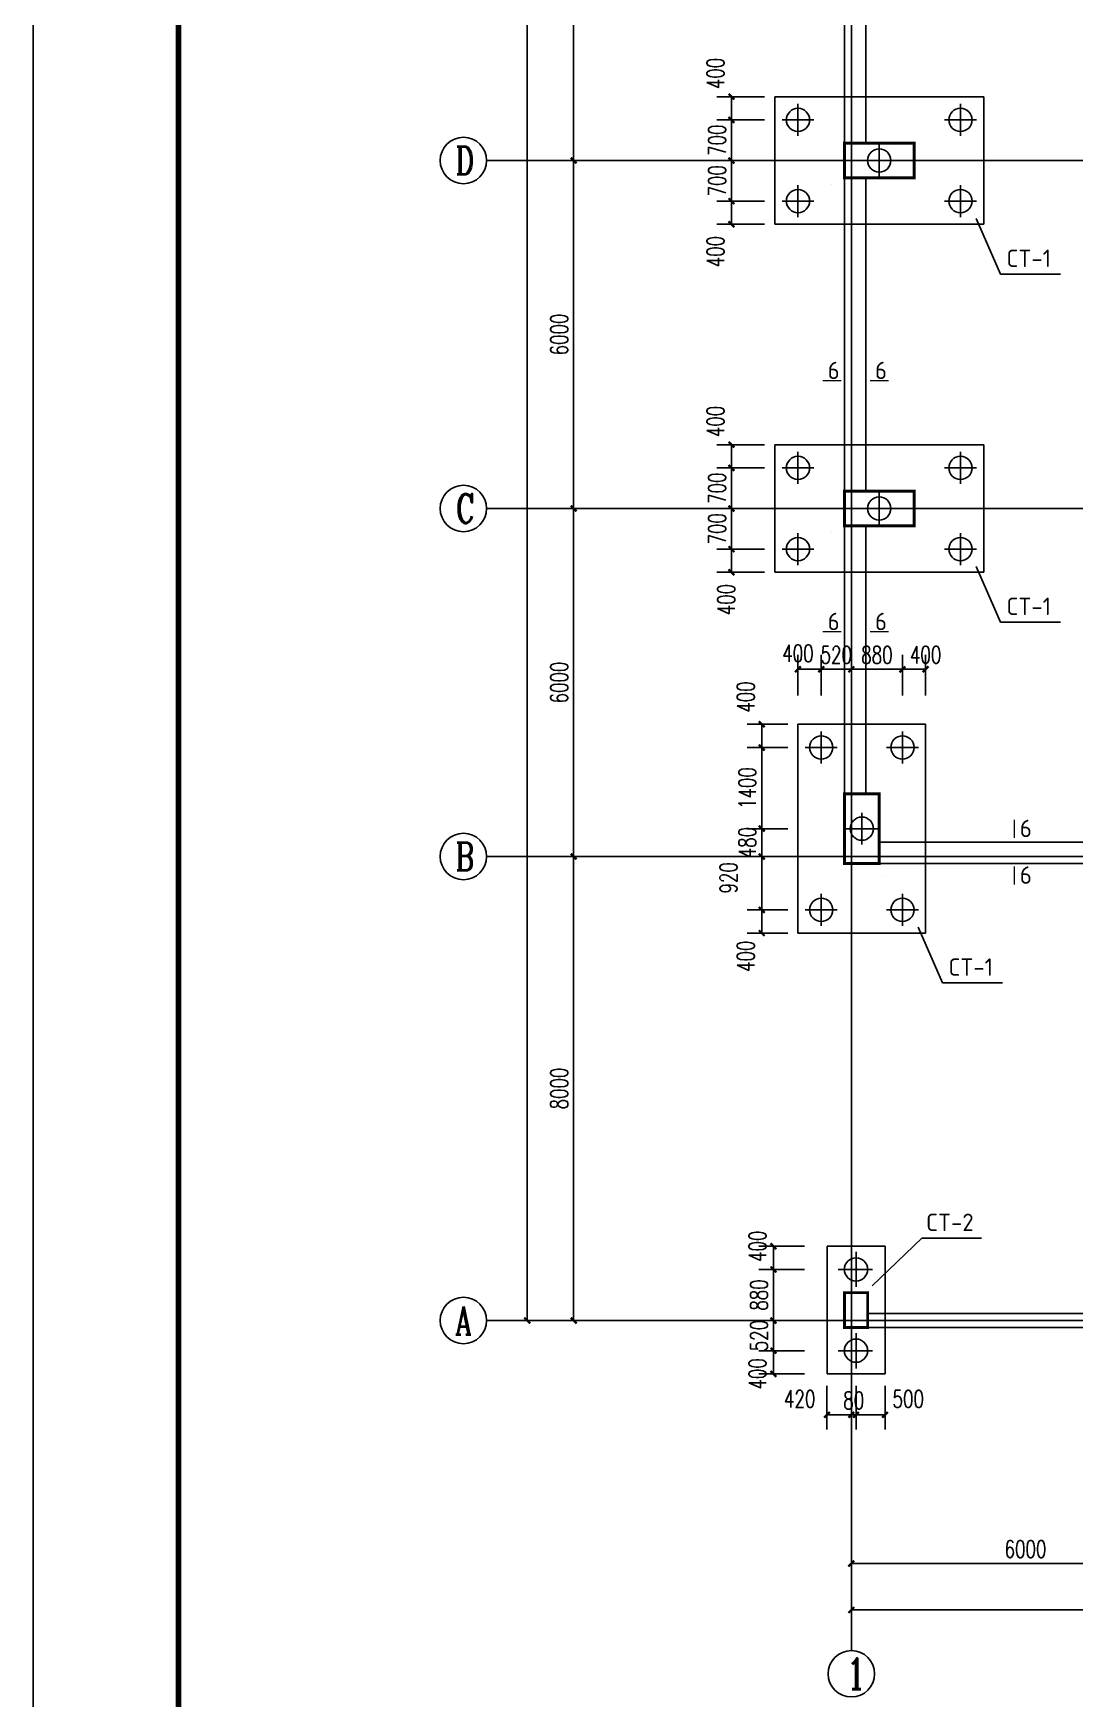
# Model space of a CAD drawing. Extents: x -73672 to 366960, y -527333 to 140666.
# Drawn here: x 177679 to 195622, y -4292 to 24421 of the extents above; entities that cross this region are included whole.
import ezdxf
from ezdxf.enums import TextEntityAlignment as Align

# ---------------------------------------------------------------- set-up
doc = ezdxf.new("R2010")
doc.units = 0
doc.header["$LTSCALE"] = 1000
doc.header["$MEASUREMENT"] = 0
for name, color, linetype in [('AXIS', 3, 'Continuous'), ('AXIS_TEXT', 7, 'Continuous'), ('COLUMN', 9, 'Continuous'), ('E_WINDOW', 4, 'Continuous'), ('NUM', 3, 'Continuous'), ('PUB_TITLE', 4, 'Continuous'), ('TEXT', 3, 'Continuous'), ('WALL', 9, 'Continuous'), ('建-尺寸', 3, 'Continuous')]:
    doc.layers.add(name, color=color, linetype=linetype)
doc.styles.add('_TCH_AXIS', font='COMPLEX', dxfattribs={"bigfont": 'GBCBIG'})
doc.styles.add('_TCH_DIM_T3', font='SIMPLEX', dxfattribs={"width": 0.705882, "bigfont": 'GBCBIG'})
doc.styles.add('A-DIM_T3', font='SIMPLEX', dxfattribs={"width": 0.705882, "bigfont": 'GBCBIG'})
doc.styles.add('COMPLEX', font='COMPLEX', dxfattribs={"bigfont": 'Tssdchn.shx'})
doc.styles.add('TSSD_Norm', font='Tssdeng.shx', dxfattribs={"bigfont": 'hztxt.shx'})
doc.dimstyles.new('_TCH_ARCH-100', dxfattribs={"dimtxt": 297.5, "dimasz": 100, "dimexe": 250, "dimexo": 300, "dimgap": 100, "dimtad": 1, "dimdec": 0, "dimzin": 0, "dimdsep": 46, "dimtxsty": '_TCH_DIM_T3', "dimblk": 'ARCHTICK', "dimcen": 0.09, "dimclrt": 7, "dimazin": 2, "dimtfac": 1, "dimtdec": 0, "dimtix": 1, "dimtmove": 2, "dimatfit": 3, "dimfxl": 0, "dimtolj": 1, "dimtzin": 0, "dimarcsym": 0})
doc.dimstyles.new('A-DIM-100', dxfattribs={"dimtxt": 297.5, "dimasz": 100, "dimexe": 250, "dimexo": 300, "dimgap": 100, "dimtad": 1, "dimdec": 0, "dimzin": 0, "dimdsep": 46, "dimtxsty": 'A-DIM_T3', "dimblk": 'ARCHTICK', "dimcen": 0.09, "dimclrt": 7, "dimazin": 2, "dimtfac": 1, "dimtdec": 0, "dimtix": 1, "dimtmove": 2, "dimatfit": 3, "dimfxl": 0, "dimtolj": 1, "dimtzin": 0, "dimarcsym": 0})

# ---------------------------------------------------------------- blocks, each defined once
blk = doc.blocks.new('_reinbk')
blk.add_line((0, 0), (0, 0))
blk = doc.blocks.new('_AXISO')
blk.add_circle((0, 0), 0.5)
at = {"layer": 'AXIS_TEXT', "style": 'COMPLEX'}
blk.add_attdef('A', text='', height=0.56, dxfattribs=at).set_placement((-0.25, -0.28), (0.25, -0.28), align=Align.FIT)
blk = doc.blocks.new('_ArchTick')
at = {"color": 0, "linetype": 'ByBlock', "const_width": 0.4}
blk.add_lwpolyline([(-0.5, -0.5), (0.5, 0.5)], dxfattribs=at)
blk = doc.blocks.new('*D7900')
at = {"layer": 'AXIS', "color": 0, "lineweight": -2}
for p, q in [((189189, 58228), (185939, 58228)), ((186189, 2228), (186189, 58228)), ((189189, 2228), (185939, 2228))]:
    blk.add_line(p, q, dxfattribs=at)
at = {"layer": 'Defpoints', "color": 0}
for p in [(186189, 58228), (189489, 58228), (189489, 2228)]:
    blk.add_point(p, dxfattribs=at)
at = {"layer": 'AXIS', "color": 0, "linetype": 'ByBlock', "lineweight": -2, "xscale": 100, "yscale": 100, "zscale": 100}
for p, rotation in [((186189, 58228), 90), ((186189, 2228), 270)]:
    blk.add_blockref('_ArchTick', p, dxfattribs=dict(at, rotation=rotation))
at = {"layer": 'AXIS', "color": 7, "insert": (185940, 30228), "char_height": 297.5, "attachment_point": 5, "rotation": 90, "style": '_TCH_DIM_T3'}
blk.add_mtext('\\A1;56000', dxfattribs=at)
blk = doc.blocks.new('*D7901')
at = {"layer": 'AXIS', "color": 0, "lineweight": -2}
for p, q in [((189189, 10228), (186739, 10228)), ((186989, 2228), (186989, 10228)), ((189189, 2228), (186739, 2228))]:
    blk.add_line(p, q, dxfattribs=at)
at = {"layer": 'Defpoints', "color": 0}
for p in [(186989, 10228), (189489, 10228), (189489, 2228)]:
    blk.add_point(p, dxfattribs=at)
at = {"layer": 'AXIS', "color": 0, "linetype": 'ByBlock', "lineweight": -2, "xscale": 100, "yscale": 100, "zscale": 100}
for p, rotation in [((186989, 10228), 90), ((186989, 2228), 270)]:
    blk.add_blockref('_ArchTick', p, dxfattribs=dict(at, rotation=rotation))
at = {"layer": 'AXIS', "color": 7, "insert": (186740, 6228), "char_height": 297.5, "attachment_point": 5, "rotation": 90, "style": '_TCH_DIM_T3'}
blk.add_mtext('\\A1;8000', dxfattribs=at)
blk = doc.blocks.new('*D7902')
at = {"layer": 'AXIS', "color": 0, "lineweight": -2}
for p, q in [((189189, 16228), (186739, 16228)), ((186989, 10228), (186989, 16228)), ((189189, 10228), (186739, 10228))]:
    blk.add_line(p, q, dxfattribs=at)
at = {"layer": 'Defpoints', "color": 0}
for p in [(186989, 16228), (189489, 16228), (189489, 10228)]:
    blk.add_point(p, dxfattribs=at)
at = {"layer": 'AXIS', "color": 0, "linetype": 'ByBlock', "lineweight": -2, "xscale": 100, "yscale": 100, "zscale": 100}
for p, rotation in [((186989, 16228), 90), ((186989, 10228), 270)]:
    blk.add_blockref('_ArchTick', p, dxfattribs=dict(at, rotation=rotation))
at = {"layer": 'AXIS', "color": 7, "insert": (186740, 13228), "char_height": 297.5, "attachment_point": 5, "rotation": 90, "style": '_TCH_DIM_T3'}
blk.add_mtext('\\A1;6000', dxfattribs=at)
blk = doc.blocks.new('*D7903')
at = {"layer": 'AXIS', "color": 0, "lineweight": -2}
for p, q in [((189189, 22228), (186739, 22228)), ((186989, 16228), (186989, 22228)), ((189189, 16228), (186739, 16228))]:
    blk.add_line(p, q, dxfattribs=at)
at = {"layer": 'Defpoints', "color": 0}
for p in [(186989, 22228), (189489, 22228), (189489, 16228)]:
    blk.add_point(p, dxfattribs=at)
at = {"layer": 'AXIS', "color": 0, "linetype": 'ByBlock', "lineweight": -2, "xscale": 100, "yscale": 100, "zscale": 100}
for p, rotation in [((186989, 22228), 90), ((186989, 16228), 270)]:
    blk.add_blockref('_ArchTick', p, dxfattribs=dict(at, rotation=rotation))
at = {"layer": 'AXIS', "color": 7, "insert": (186740, 19228), "char_height": 297.5, "attachment_point": 5, "rotation": 90, "style": '_TCH_DIM_T3'}
blk.add_mtext('\\A1;6000', dxfattribs=at)
blk = doc.blocks.new('*D7904')
at = {"layer": 'AXIS', "color": 0, "lineweight": -2}
for p, q in [((189189, 28228), (186739, 28228)), ((186989, 22228), (186989, 28228)), ((189189, 22228), (186739, 22228))]:
    blk.add_line(p, q, dxfattribs=at)
at = {"layer": 'Defpoints', "color": 0}
for p in [(186989, 28228), (189489, 28228), (189489, 22228)]:
    blk.add_point(p, dxfattribs=at)
at = {"layer": 'AXIS', "color": 0, "linetype": 'ByBlock', "lineweight": -2, "xscale": 100, "yscale": 100, "zscale": 100}
for p, rotation in [((186989, 28228), 90), ((186989, 22228), 270)]:
    blk.add_blockref('_ArchTick', p, dxfattribs=dict(at, rotation=rotation))
at = {"layer": 'AXIS', "color": 7, "insert": (186740, 25228), "char_height": 297.5, "attachment_point": 5, "rotation": 90, "style": '_TCH_DIM_T3'}
blk.add_mtext('\\A1;6000', dxfattribs=at)
blk = doc.blocks.new('*D7920')
at = {"layer": 'AXIS', "color": 0, "lineweight": -2}
for p, q in [((191774, 238), (191774, -3012)), ((306114, 238), (306114, -3012)), ((191774, -2762), (306114, -2762))]:
    blk.add_line(p, q, dxfattribs=at)
at = {"layer": 'Defpoints', "color": 0}
for p in [(191774, 538), (306114, 538), (306114, -2762)]:
    blk.add_point(p, dxfattribs=at)
at = {"layer": 'AXIS', "color": 0, "linetype": 'ByBlock', "lineweight": -2, "xscale": 100, "yscale": 100, "zscale": 100, "rotation": 180}
blk.add_blockref('_ArchTick', (191774, -2762), dxfattribs=at)
at = {"layer": 'AXIS', "color": 0, "linetype": 'ByBlock', "lineweight": -2, "xscale": 100, "yscale": 100, "zscale": 100}
blk.add_blockref('_ArchTick', (306114, -2762), dxfattribs=at)
at = {"layer": 'AXIS', "color": 7, "insert": (248944, -2513), "char_height": 297.5, "attachment_point": 5, "style": '_TCH_DIM_T3'}
blk.add_mtext('\\A1;114340', dxfattribs=at)
blk = doc.blocks.new('*D7921')
at = {"layer": 'AXIS', "color": 0, "lineweight": -2}
for p, q in [((191774, 238), (191774, -2212)), ((197774, 238), (197774, -2212)), ((191774, -1962), (197774, -1962))]:
    blk.add_line(p, q, dxfattribs=at)
at = {"layer": 'Defpoints', "color": 0}
for p in [(191774, 538), (197774, 538), (197774, -1962)]:
    blk.add_point(p, dxfattribs=at)
at = {"layer": 'AXIS', "color": 0, "linetype": 'ByBlock', "lineweight": -2, "xscale": 100, "yscale": 100, "zscale": 100, "rotation": 180}
blk.add_blockref('_ArchTick', (191774, -1962), dxfattribs=at)
at = {"layer": 'AXIS', "color": 0, "linetype": 'ByBlock', "lineweight": -2, "xscale": 100, "yscale": 100, "zscale": 100}
blk.add_blockref('_ArchTick', (197774, -1962), dxfattribs=at)
at = {"layer": 'AXIS', "color": 7, "insert": (194774, -1713), "char_height": 297.5, "attachment_point": 5, "style": '_TCH_DIM_T3'}
blk.add_mtext('\\A1;6000', dxfattribs=at)
blk = doc.blocks.new('*D8044')
at = {"layer": 'Defpoints', "color": 0}
for p in [(189708, 21528), (190580, 21528), (190580, 21128)]:
    blk.add_point(p, dxfattribs=at)
at = {"layer": '建-尺寸', "color": 0, "lineweight": -2}
for p, q in [((190280, 21528), (189458, 21528)), ((189708, 21128), (189708, 21528)), ((190280, 21128), (189458, 21128))]:
    blk.add_line(p, q, dxfattribs=at)
at = {"layer": '建-尺寸', "color": 0, "linetype": 'ByBlock', "lineweight": -2, "xscale": 100, "yscale": 100, "zscale": 100}
for p, rotation in [((189708, 21528), 90), ((189708, 21128), 270)]:
    blk.add_blockref('_ArchTick', p, dxfattribs=dict(at, rotation=rotation))
at = {"layer": '建-尺寸', "color": 7, "insert": (189433, 20658), "char_height": 297.5, "attachment_point": 5, "rotation": 90, "style": 'A-DIM_T3'}
blk.add_mtext('\\A1;400', dxfattribs=at)
blk = doc.blocks.new('*D8045')
at = {"layer": 'Defpoints', "color": 0}
for p in [(189708, 22228), (190580, 22228), (190580, 21528)]:
    blk.add_point(p, dxfattribs=at)
at = {"layer": '建-尺寸', "color": 0, "lineweight": -2}
for p, q in [((190280, 22228), (189458, 22228)), ((189708, 22228), (189708, 22328)), ((189708, 21528), (189708, 22228)), ((190280, 21528), (189458, 21528)), ((189708, 21528), (189708, 21428))]:
    blk.add_line(p, q, dxfattribs=at)
at = {"layer": '建-尺寸', "color": 0, "linetype": 'ByBlock', "lineweight": -2, "xscale": 100, "yscale": 100, "zscale": 100}
for p, rotation in [((189708, 22228), 270), ((189708, 21528), 90)]:
    blk.add_blockref('_ArchTick', p, dxfattribs=dict(at, rotation=rotation))
at = {"layer": '建-尺寸', "color": 7, "insert": (189460, 21878), "char_height": 297.5, "attachment_point": 5, "rotation": 90, "style": 'A-DIM_T3'}
blk.add_mtext('\\A1;700', dxfattribs=at)
blk = doc.blocks.new('*D8046')
at = {"layer": 'Defpoints', "color": 0}
for p in [(189708, 22928), (190580, 22928), (190580, 22228)]:
    blk.add_point(p, dxfattribs=at)
at = {"layer": '建-尺寸', "color": 0, "lineweight": -2}
for p, q in [((189708, 22928), (189708, 23028)), ((190280, 22928), (189458, 22928)), ((189708, 22228), (189708, 22928)), ((190280, 22228), (189458, 22228)), ((189708, 22228), (189708, 22128))]:
    blk.add_line(p, q, dxfattribs=at)
at = {"layer": '建-尺寸', "color": 0, "linetype": 'ByBlock', "lineweight": -2, "xscale": 100, "yscale": 100, "zscale": 100}
for p, rotation in [((189708, 22928), 270), ((189708, 22228), 90)]:
    blk.add_blockref('_ArchTick', p, dxfattribs=dict(at, rotation=rotation))
at = {"layer": '建-尺寸', "color": 7, "insert": (189460, 22578), "char_height": 297.5, "attachment_point": 5, "rotation": 90, "style": 'A-DIM_T3'}
blk.add_mtext('\\A1;700', dxfattribs=at)
blk = doc.blocks.new('*D8047')
at = {"layer": 'Defpoints', "color": 0}
for p in [(189708, 23328), (190580, 23328), (190580, 22928)]:
    blk.add_point(p, dxfattribs=at)
at = {"layer": '建-尺寸', "color": 0, "lineweight": -2}
for p, q in [((190280, 23328), (189458, 23328)), ((189708, 22928), (189708, 23328)), ((190280, 22928), (189458, 22928))]:
    blk.add_line(p, q, dxfattribs=at)
at = {"layer": '建-尺寸', "color": 0, "linetype": 'ByBlock', "lineweight": -2, "xscale": 100, "yscale": 100, "zscale": 100}
for p, rotation in [((189708, 23328), 90), ((189708, 22928), 270)]:
    blk.add_blockref('_ArchTick', p, dxfattribs=dict(at, rotation=rotation))
at = {"layer": '建-尺寸', "color": 7, "insert": (189433, 23728), "char_height": 297.5, "attachment_point": 5, "rotation": 90, "style": 'A-DIM_T3'}
blk.add_mtext('\\A1;400', dxfattribs=at)
blk = doc.blocks.new('*D8048')
at = {"layer": 'Defpoints', "color": 0}
for p in [(189708, 15528), (190580, 15528), (190580, 15128)]:
    blk.add_point(p, dxfattribs=at)
at = {"layer": '建-尺寸', "color": 0, "lineweight": -2}
for p, q in [((190280, 15528), (189458, 15528)), ((189708, 15128), (189708, 15528)), ((190280, 15128), (189458, 15128))]:
    blk.add_line(p, q, dxfattribs=at)
at = {"layer": '建-尺寸', "color": 0, "linetype": 'ByBlock', "lineweight": -2, "xscale": 100, "yscale": 100, "zscale": 100}
for p, rotation in [((189708, 15528), 90), ((189708, 15128), 270)]:
    blk.add_blockref('_ArchTick', p, dxfattribs=dict(at, rotation=rotation))
at = {"layer": '建-尺寸', "color": 7, "insert": (189618, 14658), "char_height": 297.5, "attachment_point": 5, "rotation": 90, "style": 'A-DIM_T3'}
blk.add_mtext('\\A1;400', dxfattribs=at)
blk = doc.blocks.new('*D8049')
at = {"layer": 'Defpoints', "color": 0}
for p in [(189708, 16228), (190580, 16228), (190580, 15528)]:
    blk.add_point(p, dxfattribs=at)
at = {"layer": '建-尺寸', "color": 0, "lineweight": -2}
for p, q in [((190280, 16228), (189458, 16228)), ((189708, 16228), (189708, 16328)), ((189708, 15528), (189708, 16228)), ((190280, 15528), (189458, 15528)), ((189708, 15528), (189708, 15428))]:
    blk.add_line(p, q, dxfattribs=at)
at = {"layer": '建-尺寸', "color": 0, "linetype": 'ByBlock', "lineweight": -2, "xscale": 100, "yscale": 100, "zscale": 100}
for p, rotation in [((189708, 16228), 270), ((189708, 15528), 90)]:
    blk.add_blockref('_ArchTick', p, dxfattribs=dict(at, rotation=rotation))
at = {"layer": '建-尺寸', "color": 7, "insert": (189460, 15878), "char_height": 297.5, "attachment_point": 5, "rotation": 90, "style": 'A-DIM_T3'}
blk.add_mtext('\\A1;700', dxfattribs=at)
blk = doc.blocks.new('*D8050')
at = {"layer": 'Defpoints', "color": 0}
for p in [(189708, 16928), (190580, 16928), (190580, 16228)]:
    blk.add_point(p, dxfattribs=at)
at = {"layer": '建-尺寸', "color": 0, "lineweight": -2}
for p, q in [((189708, 16928), (189708, 17028)), ((190280, 16928), (189458, 16928)), ((189708, 16228), (189708, 16928)), ((190280, 16228), (189458, 16228)), ((189708, 16228), (189708, 16128))]:
    blk.add_line(p, q, dxfattribs=at)
at = {"layer": '建-尺寸', "color": 0, "linetype": 'ByBlock', "lineweight": -2, "xscale": 100, "yscale": 100, "zscale": 100}
for p, rotation in [((189708, 16928), 270), ((189708, 16228), 90)]:
    blk.add_blockref('_ArchTick', p, dxfattribs=dict(at, rotation=rotation))
at = {"layer": '建-尺寸', "color": 7, "insert": (189460, 16578), "char_height": 297.5, "attachment_point": 5, "rotation": 90, "style": 'A-DIM_T3'}
blk.add_mtext('\\A1;700', dxfattribs=at)
blk = doc.blocks.new('*D8051')
at = {"layer": 'Defpoints', "color": 0}
for p in [(189708, 17328), (190580, 17328), (190580, 16928)]:
    blk.add_point(p, dxfattribs=at)
at = {"layer": '建-尺寸', "color": 0, "lineweight": -2}
for p, q in [((190280, 17328), (189458, 17328)), ((189708, 16928), (189708, 17328)), ((190280, 16928), (189458, 16928))]:
    blk.add_line(p, q, dxfattribs=at)
at = {"layer": '建-尺寸', "color": 0, "linetype": 'ByBlock', "lineweight": -2, "xscale": 100, "yscale": 100, "zscale": 100}
for p, rotation in [((189708, 17328), 90), ((189708, 16928), 270)]:
    blk.add_blockref('_ArchTick', p, dxfattribs=dict(at, rotation=rotation))
at = {"layer": '建-尺寸', "color": 7, "insert": (189433, 17728), "char_height": 297.5, "attachment_point": 5, "rotation": 90, "style": 'A-DIM_T3'}
blk.add_mtext('\\A1;400', dxfattribs=at)
blk = doc.blocks.new('*D8052')
at = {"layer": 'Defpoints', "color": 0}
for p in [(190980, 12508), (190230, 12108), (190980, 12108)]:
    blk.add_point(p, dxfattribs=at)
at = {"layer": '建-尺寸', "color": 0, "lineweight": -2}
for p, q in [((190680, 12508), (189980, 12508)), ((190230, 12508), (190230, 12108)), ((190680, 12108), (189980, 12108))]:
    blk.add_line(p, q, dxfattribs=at)
at = {"layer": '建-尺寸', "color": 0, "linetype": 'ByBlock', "lineweight": -2, "xscale": 100, "yscale": 100, "zscale": 100}
for p, rotation in [((190230, 12508), 90), ((190230, 12108), 270)]:
    blk.add_blockref('_ArchTick', p, dxfattribs=dict(at, rotation=rotation))
at = {"layer": '建-尺寸', "color": 7, "insert": (189955, 12978), "char_height": 297.5, "attachment_point": 5, "rotation": 90, "style": 'A-DIM_T3'}
blk.add_mtext('\\A1;400', dxfattribs=at)
blk = doc.blocks.new('*D8053')
at = {"layer": 'Defpoints', "color": 0}
for p in [(190980, 12108), (190230, 10708), (190980, 10708)]:
    blk.add_point(p, dxfattribs=at)
at = {"layer": '建-尺寸', "color": 0, "lineweight": -2}
for p, q in [((190680, 12108), (189980, 12108)), ((190230, 12108), (190230, 10708)), ((190680, 10708), (189980, 10708))]:
    blk.add_line(p, q, dxfattribs=at)
at = {"layer": '建-尺寸', "color": 0, "linetype": 'ByBlock', "lineweight": -2, "xscale": 100, "yscale": 100, "zscale": 100}
for p, rotation in [((190230, 12108), 90), ((190230, 10708), 270)]:
    blk.add_blockref('_ArchTick', p, dxfattribs=dict(at, rotation=rotation))
at = {"layer": '建-尺寸', "color": 7, "insert": (189981, 11408), "char_height": 297.5, "attachment_point": 5, "rotation": 90, "style": 'A-DIM_T3'}
blk.add_mtext('\\A1;1400', dxfattribs=at)
blk = doc.blocks.new('*D8054')
at = {"layer": 'Defpoints', "color": 0}
for p in [(190980, 10708), (190230, 10228), (190980, 10228)]:
    blk.add_point(p, dxfattribs=at)
at = {"layer": '建-尺寸', "color": 0, "lineweight": -2}
for p, q in [((190680, 10708), (189980, 10708)), ((190230, 10708), (190230, 10808)), ((190230, 10708), (190230, 10228)), ((190680, 10228), (189980, 10228)), ((190230, 10228), (190230, 10128))]:
    blk.add_line(p, q, dxfattribs=at)
at = {"layer": '建-尺寸', "color": 0, "linetype": 'ByBlock', "lineweight": -2, "xscale": 100, "yscale": 100, "zscale": 100}
for p, rotation in [((190230, 10708), 270), ((190230, 10228), 90)]:
    blk.add_blockref('_ArchTick', p, dxfattribs=dict(at, rotation=rotation))
at = {"layer": '建-尺寸', "color": 7, "insert": (189981, 10468), "char_height": 297.5, "attachment_point": 5, "rotation": 90, "style": 'A-DIM_T3'}
blk.add_mtext('\\A1;480', dxfattribs=at)
blk = doc.blocks.new('*D8055')
at = {"layer": 'Defpoints', "color": 0}
for p in [(190980, 10228), (190230, 9308), (190980, 9308)]:
    blk.add_point(p, dxfattribs=at)
at = {"layer": '建-尺寸', "color": 0, "lineweight": -2}
for p, q in [((190680, 10228), (189980, 10228)), ((190230, 10228), (190230, 9308)), ((190680, 9308), (189980, 9308))]:
    blk.add_line(p, q, dxfattribs=at)
at = {"layer": '建-尺寸', "color": 0, "linetype": 'ByBlock', "lineweight": -2, "xscale": 100, "yscale": 100, "zscale": 100}
for p, rotation in [((190230, 10228), 90), ((190230, 9308), 270)]:
    blk.add_blockref('_ArchTick', p, dxfattribs=dict(at, rotation=rotation))
at = {"layer": '建-尺寸', "color": 7, "insert": (189657, 9861), "char_height": 297.5, "attachment_point": 5, "rotation": 90, "style": 'A-DIM_T3'}
blk.add_mtext('\\A1;920', dxfattribs=at)
blk = doc.blocks.new('*D8056')
at = {"layer": 'Defpoints', "color": 0}
for p in [(190980, 9308), (190230, 8908), (190980, 8908)]:
    blk.add_point(p, dxfattribs=at)
at = {"layer": '建-尺寸', "color": 0, "lineweight": -2}
for p, q in [((190680, 9308), (189980, 9308)), ((190230, 9308), (190230, 8908)), ((190680, 8908), (189980, 8908))]:
    blk.add_line(p, q, dxfattribs=at)
at = {"layer": '建-尺寸', "color": 0, "linetype": 'ByBlock', "lineweight": -2, "xscale": 100, "yscale": 100, "zscale": 100}
for p, rotation in [((190230, 9308), 90), ((190230, 8908), 270)]:
    blk.add_blockref('_ArchTick', p, dxfattribs=dict(at, rotation=rotation))
at = {"layer": '建-尺寸', "color": 7, "insert": (189955, 8508), "char_height": 297.5, "attachment_point": 5, "rotation": 90, "style": 'A-DIM_T3'}
blk.add_mtext('\\A1;400', dxfattribs=at)
blk = doc.blocks.new('*D8057')
at = {"layer": 'Defpoints', "color": 0}
for p in [(192654, 13456), (192654, 12707), (193054, 12707)]:
    blk.add_point(p, dxfattribs=at)
at = {"layer": '建-尺寸', "color": 0, "lineweight": -2}
for p, q in [((192654, 13007), (192654, 13706)), ((193054, 13007), (193054, 13706)), ((193054, 13456), (192654, 13456))]:
    blk.add_line(p, q, dxfattribs=at)
at = {"layer": '建-尺寸', "color": 0, "linetype": 'ByBlock', "lineweight": -2, "xscale": 100, "yscale": 100, "zscale": 100, "rotation": 180}
blk.add_blockref('_ArchTick', (192654, 13456), dxfattribs=at)
at = {"layer": '建-尺寸', "color": 0, "linetype": 'ByBlock', "lineweight": -2, "xscale": 100, "yscale": 100, "zscale": 100}
blk.add_blockref('_ArchTick', (193054, 13456), dxfattribs=at)
at = {"layer": '建-尺寸', "color": 7, "insert": (193054, 13706), "char_height": 297.5, "attachment_point": 5, "style": 'A-DIM_T3'}
blk.add_mtext('\\A1;400', dxfattribs=at)
blk = doc.blocks.new('*D8058')
at = {"layer": 'Defpoints', "color": 0}
for p in [(191774, 13456), (191774, 12707), (192654, 12707)]:
    blk.add_point(p, dxfattribs=at)
at = {"layer": '建-尺寸', "color": 0, "lineweight": -2}
for p, q in [((191774, 13007), (191774, 13706)), ((192654, 13007), (192654, 13706)), ((192654, 13456), (191774, 13456))]:
    blk.add_line(p, q, dxfattribs=at)
at = {"layer": '建-尺寸', "color": 0, "linetype": 'ByBlock', "lineweight": -2, "xscale": 100, "yscale": 100, "zscale": 100, "rotation": 180}
blk.add_blockref('_ArchTick', (191774, 13456), dxfattribs=at)
at = {"layer": '建-尺寸', "color": 0, "linetype": 'ByBlock', "lineweight": -2, "xscale": 100, "yscale": 100, "zscale": 100}
blk.add_blockref('_ArchTick', (192654, 13456), dxfattribs=at)
at = {"layer": '建-尺寸', "color": 7, "insert": (192214, 13705), "char_height": 297.5, "attachment_point": 5, "style": 'A-DIM_T3'}
blk.add_mtext('\\A1;880', dxfattribs=at)
blk = doc.blocks.new('*D8059')
at = {"layer": 'Defpoints', "color": 0}
for p in [(191254, 13456), (191254, 12707), (191774, 12707)]:
    blk.add_point(p, dxfattribs=at)
at = {"layer": '建-尺寸', "color": 0, "lineweight": -2}
for p, q in [((191254, 13007), (191254, 13706)), ((191774, 13007), (191774, 13706)), ((191254, 13456), (191154, 13456)), ((191774, 13456), (191254, 13456)), ((191774, 13456), (191874, 13456))]:
    blk.add_line(p, q, dxfattribs=at)
at = {"layer": '建-尺寸', "color": 0, "linetype": 'ByBlock', "lineweight": -2, "xscale": 100, "yscale": 100, "zscale": 100}
blk.add_blockref('_ArchTick', (191254, 13456), dxfattribs=at)
at = {"layer": '建-尺寸', "color": 0, "linetype": 'ByBlock', "lineweight": -2, "xscale": 100, "yscale": 100, "zscale": 100, "rotation": 180}
blk.add_blockref('_ArchTick', (191774, 13456), dxfattribs=at)
at = {"layer": '建-尺寸', "color": 7, "insert": (191514, 13705), "char_height": 297.5, "attachment_point": 5, "style": 'A-DIM_T3'}
blk.add_mtext('\\A1;520', dxfattribs=at)
blk = doc.blocks.new('*D8060')
at = {"layer": 'Defpoints', "color": 0}
for p in [(190854, 13456), (190854, 12707), (191254, 12707)]:
    blk.add_point(p, dxfattribs=at)
at = {"layer": '建-尺寸', "color": 0, "lineweight": -2}
for p, q in [((190854, 13007), (190854, 13706)), ((191254, 13007), (191254, 13706)), ((191254, 13456), (190854, 13456))]:
    blk.add_line(p, q, dxfattribs=at)
at = {"layer": '建-尺寸', "color": 0, "linetype": 'ByBlock', "lineweight": -2, "xscale": 100, "yscale": 100, "zscale": 100, "rotation": 180}
blk.add_blockref('_ArchTick', (190854, 13456), dxfattribs=at)
at = {"layer": '建-尺寸', "color": 0, "linetype": 'ByBlock', "lineweight": -2, "xscale": 100, "yscale": 100, "zscale": 100}
blk.add_blockref('_ArchTick', (191254, 13456), dxfattribs=at)
at = {"layer": '建-尺寸', "color": 7, "insert": (190854, 13731), "char_height": 297.5, "attachment_point": 5, "style": 'A-DIM_T3'}
blk.add_mtext('\\A1;400', dxfattribs=at)
blk = doc.blocks.new('*D8944')
at = {"layer": 'Defpoints', "color": 0}
for p in [(191354, 1403), (191774, 1403), (191774, 602)]:
    blk.add_point(p, dxfattribs=at)
at = {"layer": '建-尺寸', "color": 0, "lineweight": -2}
for p, q in [((191354, 1103), (191354, 352)), ((191774, 1103), (191774, 352)), ((191354, 602), (191774, 602))]:
    blk.add_line(p, q, dxfattribs=at)
at = {"layer": '建-尺寸', "color": 0, "linetype": 'ByBlock', "lineweight": -2, "xscale": 100, "yscale": 100, "zscale": 100, "rotation": 180}
blk.add_blockref('_ArchTick', (191354, 602), dxfattribs=at)
at = {"layer": '建-尺寸', "color": 0, "linetype": 'ByBlock', "lineweight": -2, "xscale": 100, "yscale": 100, "zscale": 100}
blk.add_blockref('_ArchTick', (191774, 602), dxfattribs=at)
at = {"layer": '建-尺寸', "color": 7, "insert": (190884, 877), "char_height": 297.5, "attachment_point": 5, "style": 'A-DIM_T3'}
blk.add_mtext('\\A1;420', dxfattribs=at)
blk = doc.blocks.new('*D8945')
at = {"layer": 'Defpoints', "color": 0}
for p in [(191774, 1403), (191854, 1403), (191854, 602)]:
    blk.add_point(p, dxfattribs=at)
at = {"layer": '建-尺寸', "color": 0, "lineweight": -2}
for p, q in [((191774, 1103), (191774, 352)), ((191854, 1103), (191854, 352)), ((191774, 602), (191674, 602)), ((191774, 602), (191854, 602)), ((191854, 602), (191954, 602))]:
    blk.add_line(p, q, dxfattribs=at)
at = {"layer": '建-尺寸', "color": 0, "linetype": 'ByBlock', "lineweight": -2, "xscale": 100, "yscale": 100, "zscale": 100}
blk.add_blockref('_ArchTick', (191774, 602), dxfattribs=at)
at = {"layer": '建-尺寸', "color": 0, "linetype": 'ByBlock', "lineweight": -2, "xscale": 100, "yscale": 100, "zscale": 100, "rotation": 180}
blk.add_blockref('_ArchTick', (191854, 602), dxfattribs=at)
at = {"layer": '建-尺寸', "color": 7, "insert": (191814, 851), "char_height": 297.5, "attachment_point": 5, "style": 'A-DIM_T3'}
blk.add_mtext('\\A1;80', dxfattribs=at)
blk = doc.blocks.new('*D8946')
at = {"layer": 'Defpoints', "color": 0}
for p in [(191854, 1403), (192354, 1403), (192354, 602)]:
    blk.add_point(p, dxfattribs=at)
at = {"layer": '建-尺寸', "color": 0, "lineweight": -2}
for p, q in [((191854, 1103), (191854, 352)), ((192354, 1103), (192354, 352)), ((191854, 602), (192354, 602))]:
    blk.add_line(p, q, dxfattribs=at)
at = {"layer": '建-尺寸', "color": 0, "linetype": 'ByBlock', "lineweight": -2, "xscale": 100, "yscale": 100, "zscale": 100, "rotation": 180}
blk.add_blockref('_ArchTick', (191854, 602), dxfattribs=at)
at = {"layer": '建-尺寸', "color": 0, "linetype": 'ByBlock', "lineweight": -2, "xscale": 100, "yscale": 100, "zscale": 100}
blk.add_blockref('_ArchTick', (192354, 602), dxfattribs=at)
at = {"layer": '建-尺寸', "color": 7, "insert": (192754, 877), "char_height": 297.5, "attachment_point": 5, "style": 'A-DIM_T3'}
blk.add_mtext('\\A1;500', dxfattribs=at)
blk = doc.blocks.new('*D8947')
at = {"layer": 'Defpoints', "color": 0}
for p in [(191264, 3508), (190432, 3108), (191264, 3108)]:
    blk.add_point(p, dxfattribs=at)
at = {"layer": '建-尺寸', "color": 0, "lineweight": -2}
for p, q in [((190964, 3508), (190182, 3508)), ((190432, 3508), (190432, 3108)), ((190964, 3108), (190182, 3108))]:
    blk.add_line(p, q, dxfattribs=at)
at = {"layer": '建-尺寸', "color": 0, "linetype": 'ByBlock', "lineweight": -2, "xscale": 100, "yscale": 100, "zscale": 100}
for p, rotation in [((190432, 3508), 90), ((190432, 3108), 270)]:
    blk.add_blockref('_ArchTick', p, dxfattribs=dict(at, rotation=rotation))
at = {"layer": '建-尺寸', "color": 7, "insert": (190157, 3508), "char_height": 297.5, "attachment_point": 5, "rotation": 90, "style": 'A-DIM_T3'}
blk.add_mtext('\\A1;400', dxfattribs=at)
blk = doc.blocks.new('*D8948')
at = {"layer": 'Defpoints', "color": 0}
for p in [(191264, 3108), (190432, 2228), (191264, 2228)]:
    blk.add_point(p, dxfattribs=at)
at = {"layer": '建-尺寸', "color": 0, "lineweight": -2}
for p, q in [((190964, 3108), (190182, 3108)), ((190432, 3108), (190432, 2228)), ((190964, 2228), (190182, 2228))]:
    blk.add_line(p, q, dxfattribs=at)
at = {"layer": '建-尺寸', "color": 0, "linetype": 'ByBlock', "lineweight": -2, "xscale": 100, "yscale": 100, "zscale": 100}
for p, rotation in [((190432, 3108), 90), ((190432, 2228), 270)]:
    blk.add_blockref('_ArchTick', p, dxfattribs=dict(at, rotation=rotation))
at = {"layer": '建-尺寸', "color": 7, "insert": (190183, 2668), "char_height": 297.5, "attachment_point": 5, "rotation": 90, "style": 'A-DIM_T3'}
blk.add_mtext('\\A1;880', dxfattribs=at)
blk = doc.blocks.new('*D8949')
at = {"layer": 'Defpoints', "color": 0}
for p in [(191264, 2228), (190432, 1708), (191264, 1708)]:
    blk.add_point(p, dxfattribs=at)
at = {"layer": '建-尺寸', "color": 0, "lineweight": -2}
for p, q in [((190432, 2228), (190432, 2328)), ((190964, 2228), (190182, 2228)), ((190432, 2228), (190432, 1708)), ((190964, 1708), (190182, 1708)), ((190432, 1708), (190432, 1608))]:
    blk.add_line(p, q, dxfattribs=at)
at = {"layer": '建-尺寸', "color": 0, "linetype": 'ByBlock', "lineweight": -2, "xscale": 100, "yscale": 100, "zscale": 100}
for p, rotation in [((190432, 2228), 270), ((190432, 1708), 90)]:
    blk.add_blockref('_ArchTick', p, dxfattribs=dict(at, rotation=rotation))
at = {"layer": '建-尺寸', "color": 7, "insert": (190183, 1968), "char_height": 297.5, "attachment_point": 5, "rotation": 90, "style": 'A-DIM_T3'}
blk.add_mtext('\\A1;520', dxfattribs=at)
blk = doc.blocks.new('*D8950')
at = {"layer": 'Defpoints', "color": 0}
for p in [(191264, 1708), (190432, 1308), (191264, 1308)]:
    blk.add_point(p, dxfattribs=at)
at = {"layer": '建-尺寸', "color": 0, "lineweight": -2}
for p, q in [((190964, 1708), (190182, 1708)), ((190432, 1708), (190432, 1308)), ((190964, 1308), (190182, 1308))]:
    blk.add_line(p, q, dxfattribs=at)
at = {"layer": '建-尺寸', "color": 0, "linetype": 'ByBlock', "lineweight": -2, "xscale": 100, "yscale": 100, "zscale": 100}
for p, rotation in [((190432, 1708), 90), ((190432, 1308), 270)]:
    blk.add_blockref('_ArchTick', p, dxfattribs=dict(at, rotation=rotation))
at = {"layer": '建-尺寸', "color": 7, "insert": (190157, 1308), "char_height": 297.5, "attachment_point": 5, "rotation": 90, "style": 'A-DIM_T3'}
blk.add_mtext('\\A1;400', dxfattribs=at)

msp = doc.modelspace()

# ---------------------------------------------------------------- linework, layer by layer
at = {"color": 1}
for p, q in [((191774.25, 60065.53), (191774.25, -593.32)), ((189203.6, 22228.34), (308158.19, 22228.34)), ((189203.6, 16228.34), (308158.19, 16228.34)), ((189388.6, 10228.34), (308158.19, 10228.34)), ((189388.6, 2228.34), (308158.19, 2228.34))]:
    msp.add_line(p, q, dxfattribs=at)
at = {"color": 0}
for p, q in [((192254.25, 22528.34), (192254.25, 21928.34)), ((192254.25, 22528.34), (192254.25, 21928.34)), ((193926.26, 21227.32), (194345.52, 20271.42)), ((194345.52, 20271.42), (195376.89, 20271.42)), ((192254.25, 16528.34), (192254.25, 15928.34)), ((192254.25, 16528.34), (192254.25, 15928.34)), ((193926.26, 15227.32), (194345.52, 14271.42)), ((194345.52, 14271.42), (195376.89, 14271.42)), ((191654.25, 10708.34), (192254.25, 10708.34)), ((192926.32, 9007.38), (193345.57, 8051.47)), ((193345.57, 8051.47), (194376.94, 8051.47)), ((192354.25, 3508.34), (191354.25, 3508.34)), ((191354.25, 1308.34), (191354.25, 3508.34)), ((192130.25, 2829.07), (192986.3, 3650.19)), ((192354.25, 3508.34), (192354.25, 1308.34)), ((192986.3, 3650.19), (194017.67, 3650.19)), ((192354.25, 1308.34), (191354.25, 1308.34))]:
    msp.add_line(p, q, dxfattribs=at)
msp.add_line((190154.25, 10228.34), (191654.25, 10228.34))
at = {"color": 0, "const_width": 50}
for points in [[(191654.25, 21928.34), (191654.25, 22528.34), (192854.25, 22528.34), (192854.25, 21928.34), (191654.25, 21928.34)], [(191654.25, 15928.34), (191654.25, 16528.34), (192854.25, 16528.34), (192854.25, 15928.34), (191654.25, 15928.34)], [(191654.25, 11308.34), (191654.25, 10108.34), (192254.25, 10108.34), (192254.25, 11308.34), (191654.25, 11308.34)], [(192054.25, 2108.34), (192054.25, 2708.34), (191654.25, 2708.34), (191654.25, 2108.34), (192054.25, 2108.34)], [(191654.25, 2108.34), (192054.25, 2108.34), (192054.25, 2708.34), (191654.25, 2708.34), (191654.25, 2108.34)]]:
    msp.add_lwpolyline(points, dxfattribs=at)
at = {"const_width": 20}
for points in [[(191279.84, 18432.45), (191599.2, 18432.45)], [(192095.42, 18432.45), (192414.79, 18432.45)], [(191279.84, 14104.09), (191599.2, 14104.09)], [(192095.42, 14104.09), (192414.79, 14104.09)], [(194582.56, 10864.93), (194582.56, 10545.56)], [(194582.56, 10059.96), (194582.56, 9740.59)]]:
    msp.add_lwpolyline(points, dxfattribs=at)
at = {"layer": 'AXIS'}
for p, q in [((194054.09, 23328.23), (190454.41, 23328.23)), ((190454.41, 21128.45), (190454.41, 23328.23)), ((194054.09, 21128.45), (194054.09, 23328.23)), ((190854.41, 22653.91), (190854.41, 23202.55)), ((193654.09, 22653.91), (193654.09, 23202.55)), ((191128.73, 22928.23), (190580.09, 22928.23)), ((193379.77, 22928.23), (193928.41, 22928.23)), ((192254.25, 21959.52), (192254.25, 22497.16)), ((189489.06, 22228.34), (185489.06, 22228.34)), ((192528.57, 22228.34), (191979.93, 22228.34)), ((190854.41, 21254.13), (190854.41, 21802.77)), ((193654.09, 21254.13), (193654.09, 21802.77)), ((191128.73, 21528.45), (190580.09, 21528.45)), ((193379.77, 21528.45), (193928.41, 21528.45)), ((194054.09, 21128.45), (190454.41, 21128.45)), ((194054.09, 17328.23), (190454.41, 17328.23)), ((190454.41, 15128.45), (190454.41, 17328.23)), ((194054.09, 15128.45), (194054.09, 17328.23)), ((190854.41, 16653.91), (190854.41, 17202.55)), ((193654.09, 16653.91), (193654.09, 17202.55)), ((191128.73, 16928.23), (190580.09, 16928.23)), ((193379.77, 16928.23), (193928.41, 16928.23)), ((192254.25, 15959.52), (192254.25, 16497.16)), ((189489.06, 16228.34), (185489.06, 16228.34)), ((192528.57, 16228.34), (191979.93, 16228.34)), ((190854.41, 15254.13), (190854.41, 15802.77)), ((193654.09, 15254.13), (193654.09, 15802.77)), ((191128.73, 15528.45), (190580.09, 15528.45)), ((193379.77, 15528.45), (193928.41, 15528.45)), ((194054.09, 15128.45), (190454.41, 15128.45)), ((190854.36, 12508.18), (190854.36, 8908.5)), ((193054.14, 12508.18), (190854.36, 12508.18)), ((191254.36, 11833.86), (191254.36, 12382.49)), ((192654.14, 11833.86), (192654.14, 12382.49)), ((193054.14, 12508.18), (193054.14, 8908.5)), ((191528.68, 12108.18), (190980.04, 12108.18)), ((192928.46, 12108.18), (192379.82, 12108.18)), ((191954.25, 10982.66), (191954.25, 10434.02)), ((192223.07, 10708.34), (191685.43, 10708.34)), ((189489.06, 10228.34), (185489.06, 10228.34)), ((191254.36, 9582.82), (191254.36, 9034.18)), ((192654.14, 9582.82), (192654.14, 9034.18)), ((191528.68, 9308.5), (190980.04, 9308.5)), ((192928.46, 9308.5), (192379.82, 9308.5)), ((193054.14, 8908.5), (190854.36, 8908.5)), ((189489.06, 2228.34), (185489.06, 2228.34)), ((191774.25, 538.09), (191774.25, -3461.91))]:
    msp.add_line(p, q, dxfattribs=at)
at = {"layer": 'COLUMN'}
for points in [[(191654.25, 22528.34), (191654.25, 21928.34), (192854.25, 21928.34), (192854.25, 22528.34)], [(191654.25, 16528.34), (191654.25, 15928.34), (192854.25, 15928.34), (192854.25, 16528.34)], [(191654.25, 10108.34), (192254.25, 10108.34), (192254.25, 11308.34), (191654.25, 11308.34)]]:
    msp.add_lwpolyline(points, close=True, dxfattribs=at)
for points in [[(192054.25, 2708.34), (191654.25, 2708.34)], [(191654.25, 2708.34), (191654.25, 2108.34)], [(191654.25, 2708.34), (191654.25, 2108.34)], [(192054.25, 2708.34), (191654.25, 2708.34)], [(192054.25, 2108.34), (192054.25, 2708.34)], [(192054.25, 2108.34), (192054.25, 2708.34)], [(191654.25, 2108.34), (192054.25, 2108.34)], [(191654.25, 2108.34), (192054.25, 2108.34)]]:
    msp.add_lwpolyline(points, dxfattribs=at)
at = {"layer": 'E_WINDOW'}
for p, q in [((191854.25, 3413.81), (191854.25, 2808.34)), ((192135.72, 3108.34), (191548.18, 3108.34)), ((191854.25, 1402.87), (191854.25, 2008.34)), ((192135.72, 1708.34), (191548.18, 1708.34))]:
    msp.add_line(p, q, dxfattribs=at)
for centre in [(190854.41, 22928.23), (193654.09, 22928.23), (192254.25, 22228.34), (190854.41, 21528.45), (193654.09, 21528.45), (190854.41, 16928.23), (193654.09, 16928.23), (192254.25, 16228.34), (190854.41, 15528.45), (193654.09, 15528.45), (191254.36, 12108.18), (192654.14, 12108.18), (191954.25, 10708.34), (191254.36, 9308.5), (192654.14, 9308.5), (191854.25, 3108.34), (191854.25, 1708.34)]:
    msp.add_circle(centre, 200, dxfattribs=at)
at = {"layer": 'PUB_TITLE'}
msp.add_lwpolyline([(177678.75, -18217.87), (326378.75, -18217.87), (326378.75, 65882.13), (177678.75, 65882.13)], close=True, dxfattribs=at)
at = {"layer": 'PUB_TITLE', "const_width": 100}
msp.add_lwpolyline([(180178.75, -17217.87), (325378.75, -17217.87), (325378.75, 64882.13), (180178.75, 64882.13)], close=True, dxfattribs=at)
at = {"layer": 'WALL'}
for p, q in [((191654.25, 22528.34), (191654.25, 27928.34)), ((192024.25, 22528.34), (192024.25, 27928.34)), ((191654.25, 16528.34), (191654.25, 21928.34)), ((192024.25, 16528.34), (192024.25, 21928.34)), ((191654.25, 11308.34), (191654.25, 15928.34)), ((192024.25, 11308.34), (192024.25, 15928.34)), ((197474.25, 10478.34), (192254.25, 10478.34)), ((197474.25, 10108.34), (192254.25, 10108.34)), ((192054.25, 2348.34), (197574.25, 2348.34)), ((192054.25, 2108.34), (197574.25, 2108.34))]:
    msp.add_line(p, q, dxfattribs=at)

# ---------------------------------------------------------------- block references
at = {"layer": 'AXIS'}
ref = msp.add_blockref('_AXISO', (185089.06, 22228.34), dxfattribs=dict(at, xscale=800, yscale=800, zscale=800))
ref.add_attrib('A', 'D', (184950.14, 21985.23), dxfattribs={"color": 7, "height": 486.22, "style": '_TCH_AXIS', "width": 0.705882})
ref = msp.add_blockref('_AXISO', (185089.06, 16228.34), dxfattribs=dict(at, xscale=800, yscale=800, zscale=800))
ref.add_attrib('A', 'C', (184963, 15978.32), dxfattribs={"color": 7, "height": 500.04, "style": '_TCH_AXIS', "width": 0.705882})
ref = msp.add_blockref('_AXISO', (185089.06, 10228.34), dxfattribs=dict(at, xscale=800, yscale=800, zscale=800))
ref.add_attrib('A', 'B', (184950.14, 9985.23), dxfattribs={"color": 7, "height": 486.22, "style": '_TCH_AXIS', "width": 0.705882})
ref = msp.add_blockref('_AXISO', (185089.06, 2228.34), dxfattribs=dict(at, xscale=800, yscale=800, zscale=800))
ref.add_attrib('A', 'A', (184944.11, 1988.77), dxfattribs={"color": 7, "height": 479.13, "style": '_TCH_AXIS', "width": 0.705882})
ref = msp.add_blockref('_AXISO', (191774.25, -3861.91), dxfattribs=dict(at, xscale=800, yscale=800, zscale=800))
ref.add_attrib('A', '1', (191693.17, -4129.91), dxfattribs={"color": 7, "height": 536.01, "style": '_TCH_AXIS', "width": 0.705882})
at = {"layer": 'TEXT', "yscale": 39.18831840000348, "zscale": 39.1883184}
for p, xscale, rotation in [((191438.17, 21811.96), 39.18831839998241, 120.1413855520777), ((191438.17, 15811.96), 39.18831839998241, 120.1413855520777), ((192370.62, 9892.26), 39.1883183999824, 210.1413855520777)]:
    msp.add_blockref('_reinbk', p, dxfattribs=dict(at, xscale=xscale, rotation=rotation))

# ---------------------------------------------------------------- texts
at = {"layer": 'NUM', "style": 'TSSD_Norm'}
for s, p in [('CT-1', (194830.05, 20392.07)), ('6', (191468.73, 18459.08)), ('6', (192284.31, 18459.08)), ('CT-1', (194830.05, 14392.07)), ('6', (191468.73, 14130.72)), ('6', (192284.31, 14130.72)), ('6', (194780.74, 10562.65)), ('6', (194780.74, 9757.67)), ('CT-1', (193830.1, 8172.12)), ('CT-2', (193470.83, 3770.84))]:
    msp.add_text(s, height=300, dxfattribs=at).set_placement(p, align=Align.CENTER)

# ---------------------------------------------------------------- dimensions: what is measured, and where the dimension line sits
at = {"layer": 'AXIS'}
for p1, p2, distance, picture, middle in [((189489.06, 2228.34), (189489.06, 58228.34), 3300, '*D7900', (185940.31, 30228.34)), ((189489.06, 22228.34), (189489.06, 28228.34), 2500, '*D7904', (186740.31, 25228.34)), ((189489.06, 16228.34), (189489.06, 22228.34), 2500, '*D7903', (186740.31, 19228.34)), ((189489.06, 10228.34), (189489.06, 16228.34), 2500, '*D7902', (186740.31, 13228.34)), ((189489.06, 2228.34), (189489.06, 10228.34), 2500, '*D7901', (186740.31, 6228.34)), ((191774.25, 538.09), (306114.25, 538.09), -3300, '*D7920', (248944.25, -2513.16)), ((191774.25, 538.09), (197774.25, 538.09), -2500, '*D7921', (194774.25, -1713.16))]:
    dim = msp.add_aligned_dim(p1=p1, p2=p2, distance=distance, dimstyle='_TCH_ARCH-100', dxfattribs=at)
    dim.commit()
    dim.dimension.update_dxf_attribs({"geometry": picture, "text_midpoint": middle})
at = {"layer": '建-尺寸', "color": 0}
for base, p1, p2, angle, picture, middle in [((189708.42, 23328.23), (190580.09, 22928.23), (190580.09, 23328.23), 90, '*D8047', (189433.42, 23728.23)), ((189708.42, 21528.45), (190580.09, 21128.45), (190580.09, 21528.45), 90, '*D8044', (189433.42, 20658.45)), ((189708.42, 17328.23), (190580.09, 16928.23), (190580.09, 17328.23), 90, '*D8051', (189433.42, 17728.23)), ((189708.42, 15528.45), (190580.09, 15128.45), (190580.09, 15528.45), 90, '*D8048', (189618.42, 14658.45)), ((190854.36, 13456.31), (191254.36, 12707.42), (190854.36, 12707.42), 180, '*D8060', (190854.36, 13731.31)), ((192654.14, 13456.31), (193054.14, 12707.42), (192654.14, 12707.42), 180, '*D8057', (193054.14, 13706.31)), ((190229.8, 12108.18), (190980.04, 12508.18), (190980.04, 12108.18), 270, '*D8052', (189954.8, 12978.18)), ((190229.8, 9308.5), (190980.04, 10228.34), (190980.04, 9308.5), 270, '*D8055', (189657.3, 9860.92)), ((190229.8, 8908.5), (190980.04, 9308.5), (190980.04, 8908.5), 270, '*D8056', (189954.8, 8508.5)), ((190432.13, 3108.34), (191263.81, 3508.34), (191263.81, 3108.34), 270, '*D8947', (190157.13, 3508.34)), ((190432.13, 1308.34), (191263.81, 1708.34), (191263.81, 1308.34), 270, '*D8950', (190157.13, 1308.34)), ((191774.25, 602.49), (191354.25, 1402.87), (191774.25, 1402.87), 0, '*D8944', (190884.25, 877.49)), ((192354.25, 602.49), (191854.25, 1402.87), (192354.25, 1402.87), 0, '*D8946', (192754.25, 877.49))]:
    dim = msp.add_linear_dim(base=base, p1=p1, p2=p2, angle=angle, dimstyle='A-DIM-100', dxfattribs=at)
    dim.commit()
    dim.dimension.update_dxf_attribs({"geometry": picture, "text_midpoint": middle, "dimtype": 161})
for p1, p2, distance, picture, middle in [((190580.09, 22228.34), (190580.09, 22928.23), 871.68, '*D8046', (189459.67, 22578.28)), ((190580.09, 21528.45), (190580.09, 22228.34), 871.68, '*D8045', (189459.67, 21878.39)), ((190580.09, 16228.34), (190580.09, 16928.23), 871.68, '*D8050', (189459.67, 16578.28)), ((190580.09, 15528.45), (190580.09, 16228.34), 871.68, '*D8049', (189459.67, 15878.39)), ((191774.25, 12707.42), (191254.36, 12707.42), -748.9, '*D8059', (191514.31, 13705.06)), ((192654.14, 12707.42), (191774.25, 12707.42), -748.9, '*D8058', (192214.2, 13705.06)), ((190980.04, 12108.18), (190980.04, 10708.34), -750.24, '*D8053', (189981.05, 11408.26)), ((190980.04, 10708.34), (190980.04, 10228.34), -750.24, '*D8054', (189981.05, 10468.34)), ((191263.81, 3108.34), (191263.81, 2228.34), -831.68, '*D8948', (190183.38, 2668.34)), ((191263.81, 2228.34), (191263.81, 1708.34), -831.68, '*D8949', (190183.38, 1968.34)), ((191774.25, 1402.87), (191854.25, 1402.87), -800.38, '*D8945', (191814.25, 851.24))]:
    dim = msp.add_aligned_dim(p1=p1, p2=p2, distance=distance, dimstyle='A-DIM-100', dxfattribs=at)
    dim.commit()
    dim.dimension.update_dxf_attribs({"geometry": picture, "text_midpoint": middle})

doc.saveas('drawing.dxf')
